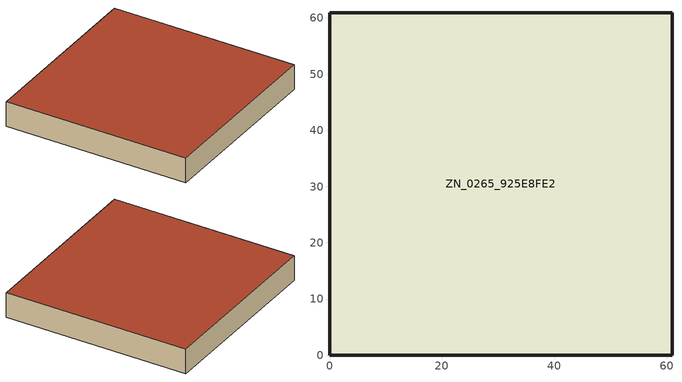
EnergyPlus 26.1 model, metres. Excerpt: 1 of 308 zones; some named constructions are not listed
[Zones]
ZN_0265_925E8FE2
 floor ground (Default_Floor_Construction): 0,60.93 60.93,60.93 60.93,0 0,0 z0
 wall outside (Default_Wall_Construction): 60.93,60.93 0,60.93 0,0 60.93,0 60.93,60.93 z0:8.29
 roof outside (Default_Roof_Construction): 0,0 60.93,0 60.93,60.93 0,60.93 z8.29
[ZoneHVAC:PackagedTerminalAirConditioner]
ZN_0236_5018E57E_PTAC: GreenFlow_HVAC_Availability_Schedule, ZN_0236_5018E57E_ExhaustNode, ZN_0236_5018E57E_InletNode, OutdoorAir:Mixer, ZN_0236_5018E57E_OA_MIXER, Autosize, Autosize, Autosize, No, 0, 0, 0, Fan:OnOff, ZN_0236_5018E57E_PTAC_FAN, Coil:Heating:Electric, ZN_0236_5018E57E_PTAC_ELEC_HEAT, Coil:Cooling:DX:SingleSpeed, ZN_0236_5018E57E_PTAC_DX_COOL, DrawThrough, GreenFlow_HVAC_Cycling_Fan_Schedule, , , None
ZN_0237_BB6659AA_PTAC: GreenFlow_HVAC_Availability_Schedule, ZN_0237_BB6659AA_ExhaustNode, ZN_0237_BB6659AA_InletNode, OutdoorAir:Mixer, ZN_0237_BB6659AA_OA_MIXER, Autosize, Autosize, Autosize, No, 0, 0, 0, Fan:OnOff, ZN_0237_BB6659AA_PTAC_FAN, Coil:Heating:Electric, ZN_0237_BB6659AA_PTAC_ELEC_HEAT, Coil:Cooling:DX:SingleSpeed, ZN_0237_BB6659AA_PTAC_DX_COOL, DrawThrough, GreenFlow_HVAC_Cycling_Fan_Schedule, , , None
ZN_0238_A439495B_PTAC: GreenFlow_HVAC_Availability_Schedule, ZN_0238_A439495B_ExhaustNode, ZN_0238_A439495B_InletNode, OutdoorAir:Mixer, ZN_0238_A439495B_OA_MIXER, Autosize, Autosize, Autosize, No, 0, 0, 0, Fan:OnOff, ZN_0238_A439495B_PTAC_FAN, Coil:Heating:Electric, ZN_0238_A439495B_PTAC_ELEC_HEAT, Coil:Cooling:DX:SingleSpeed, ZN_0238_A439495B_PTAC_DX_COOL, DrawThrough, GreenFlow_HVAC_Cycling_Fan_Schedule, , , None
ZN_0239_5247F99E_PTAC: GreenFlow_HVAC_Availability_Schedule, ZN_0239_5247F99E_ExhaustNode, ZN_0239_5247F99E_InletNode, OutdoorAir:Mixer, ZN_0239_5247F99E_OA_MIXER, Autosize, Autosize, Autosize, No, 0, 0, 0, Fan:OnOff, ZN_0239_5247F99E_PTAC_FAN, Coil:Heating:Electric, ZN_0239_5247F99E_PTAC_ELEC_HEAT, Coil:Cooling:DX:SingleSpeed, ZN_0239_5247F99E_PTAC_DX_COOL, DrawThrough, GreenFlow_HVAC_Cycling_Fan_Schedule, , , None
ZN_0240_1F18C60A_PTAC: GreenFlow_HVAC_Availability_Schedule, ZN_0240_1F18C60A_ExhaustNode, ZN_0240_1F18C60A_InletNode, OutdoorAir:Mixer, ZN_0240_1F18C60A_OA_MIXER, Autosize, Autosize, Autosize, No, 0, 0, 0, Fan:OnOff, ZN_0240_1F18C60A_PTAC_FAN, Coil:Heating:Electric, ZN_0240_1F18C60A_PTAC_ELEC_HEAT, Coil:Cooling:DX:SingleSpeed, ZN_0240_1F18C60A_PTAC_DX_COOL, DrawThrough, GreenFlow_HVAC_Cycling_Fan_Schedule, , , None
ZN_0241_30D90A96_PTAC: GreenFlow_HVAC_Availability_Schedule, ZN_0241_30D90A96_ExhaustNode, ZN_0241_30D90A96_InletNode, OutdoorAir:Mixer, ZN_0241_30D90A96_OA_MIXER, Autosize, Autosize, Autosize, No, 0, 0, 0, Fan:OnOff, ZN_0241_30D90A96_PTAC_FAN, Coil:Heating:Electric, ZN_0241_30D90A96_PTAC_ELEC_HEAT, Coil:Cooling:DX:SingleSpeed, ZN_0241_30D90A96_PTAC_DX_COOL, DrawThrough, GreenFlow_HVAC_Cycling_Fan_Schedule, , , None
ZN_0242_131CC093_PTAC: GreenFlow_HVAC_Availability_Schedule, ZN_0242_131CC093_ExhaustNode, ZN_0242_131CC093_InletNode, OutdoorAir:Mixer, ZN_0242_131CC093_OA_MIXER, Autosize, Autosize, Autosize, No, 0, 0, 0, Fan:OnOff, ZN_0242_131CC093_PTAC_FAN, Coil:Heating:Electric, ZN_0242_131CC093_PTAC_ELEC_HEAT, Coil:Cooling:DX:SingleSpeed, ZN_0242_131CC093_PTAC_DX_COOL, DrawThrough, GreenFlow_HVAC_Cycling_Fan_Schedule, , , None
ZN_0243_35B66173_PTAC: GreenFlow_HVAC_Availability_Schedule, ZN_0243_35B66173_ExhaustNode, ZN_0243_35B66173_InletNode, OutdoorAir:Mixer, ZN_0243_35B66173_OA_MIXER, Autosize, Autosize, Autosize, No, 0, 0, 0, Fan:OnOff, ZN_0243_35B66173_PTAC_FAN, Coil:Heating:Electric, ZN_0243_35B66173_PTAC_ELEC_HEAT, Coil:Cooling:DX:SingleSpeed, ZN_0243_35B66173_PTAC_DX_COOL, DrawThrough, GreenFlow_HVAC_Cycling_Fan_Schedule, , , None
ZN_0244_93D59450_PTAC: GreenFlow_HVAC_Availability_Schedule, ZN_0244_93D59450_ExhaustNode, ZN_0244_93D59450_InletNode, OutdoorAir:Mixer, ZN_0244_93D59450_OA_MIXER, Autosize, Autosize, Autosize, No, 0, 0, 0, Fan:OnOff, ZN_0244_93D59450_PTAC_FAN, Coil:Heating:Electric, ZN_0244_93D59450_PTAC_ELEC_HEAT, Coil:Cooling:DX:SingleSpeed, ZN_0244_93D59450_PTAC_DX_COOL, DrawThrough, GreenFlow_HVAC_Cycling_Fan_Schedule, , , None
ZN_0245_2ABD5889_PTAC: GreenFlow_HVAC_Availability_Schedule, ZN_0245_2ABD5889_ExhaustNode, ZN_0245_2ABD5889_InletNode, OutdoorAir:Mixer, ZN_0245_2ABD5889_OA_MIXER, Autosize, Autosize, Autosize, No, 0, 0, 0, Fan:OnOff, ZN_0245_2ABD5889_PTAC_FAN, Coil:Heating:Electric, ZN_0245_2ABD5889_PTAC_ELEC_HEAT, Coil:Cooling:DX:SingleSpeed, ZN_0245_2ABD5889_PTAC_DX_COOL, DrawThrough, GreenFlow_HVAC_Cycling_Fan_Schedule, , , None
ZN_0246_2E760192_PTAC: GreenFlow_HVAC_Availability_Schedule, ZN_0246_2E760192_ExhaustNode, ZN_0246_2E760192_InletNode, OutdoorAir:Mixer, ZN_0246_2E760192_OA_MIXER, Autosize, Autosize, Autosize, No, 0, 0, 0, Fan:OnOff, ZN_0246_2E760192_PTAC_FAN, Coil:Heating:Electric, ZN_0246_2E760192_PTAC_ELEC_HEAT, Coil:Cooling:DX:SingleSpeed, ZN_0246_2E760192_PTAC_DX_COOL, DrawThrough, GreenFlow_HVAC_Cycling_Fan_Schedule, , , None
ZN_0247_F1E62B86_PTAC: GreenFlow_HVAC_Availability_Schedule, ZN_0247_F1E62B86_ExhaustNode, ZN_0247_F1E62B86_InletNode, OutdoorAir:Mixer, ZN_0247_F1E62B86_OA_MIXER, Autosize, Autosize, Autosize, No, 0, 0, 0, Fan:OnOff, ZN_0247_F1E62B86_PTAC_FAN, Coil:Heating:Electric, ZN_0247_F1E62B86_PTAC_ELEC_HEAT, Coil:Cooling:DX:SingleSpeed, ZN_0247_F1E62B86_PTAC_DX_COOL, DrawThrough, GreenFlow_HVAC_Cycling_Fan_Schedule, , , None
ZN_0248_B5DAE375_PTAC: GreenFlow_HVAC_Availability_Schedule, ZN_0248_B5DAE375_ExhaustNode, ZN_0248_B5DAE375_InletNode, OutdoorAir:Mixer, ZN_0248_B5DAE375_OA_MIXER, Autosize, Autosize, Autosize, No, 0, 0, 0, Fan:OnOff, ZN_0248_B5DAE375_PTAC_FAN, Coil:Heating:Electric, ZN_0248_B5DAE375_PTAC_ELEC_HEAT, Coil:Cooling:DX:SingleSpeed, ZN_0248_B5DAE375_PTAC_DX_COOL, DrawThrough, GreenFlow_HVAC_Cycling_Fan_Schedule, , , None
ZN_0249_66A29656_PTAC: GreenFlow_HVAC_Availability_Schedule, ZN_0249_66A29656_ExhaustNode, ZN_0249_66A29656_InletNode, OutdoorAir:Mixer, ZN_0249_66A29656_OA_MIXER, Autosize, Autosize, Autosize, No, 0, 0, 0, Fan:OnOff, ZN_0249_66A29656_PTAC_FAN, Coil:Heating:Electric, ZN_0249_66A29656_PTAC_ELEC_HEAT, Coil:Cooling:DX:SingleSpeed, ZN_0249_66A29656_PTAC_DX_COOL, DrawThrough, GreenFlow_HVAC_Cycling_Fan_Schedule, , , None
ZN_0250_68A4A910_PTAC: GreenFlow_HVAC_Availability_Schedule, ZN_0250_68A4A910_ExhaustNode, ZN_0250_68A4A910_InletNode, OutdoorAir:Mixer, ZN_0250_68A4A910_OA_MIXER, Autosize, Autosize, Autosize, No, 0, 0, 0, Fan:OnOff, ZN_0250_68A4A910_PTAC_FAN, Coil:Heating:Electric, ZN_0250_68A4A910_PTAC_ELEC_HEAT, Coil:Cooling:DX:SingleSpeed, ZN_0250_68A4A910_PTAC_DX_COOL, DrawThrough, GreenFlow_HVAC_Cycling_Fan_Schedule, , , None
ZN_0251_D0166AAF_PTAC: GreenFlow_HVAC_Availability_Schedule, ZN_0251_D0166AAF_ExhaustNode, ZN_0251_D0166AAF_InletNode, OutdoorAir:Mixer, ZN_0251_D0166AAF_OA_MIXER, Autosize, Autosize, Autosize, No, 0, 0, 0, Fan:OnOff, ZN_0251_D0166AAF_PTAC_FAN, Coil:Heating:Electric, ZN_0251_D0166AAF_PTAC_ELEC_HEAT, Coil:Cooling:DX:SingleSpeed, ZN_0251_D0166AAF_PTAC_DX_COOL, DrawThrough, GreenFlow_HVAC_Cycling_Fan_Schedule, , , None
ZN_0252_046FBA35_PTAC: GreenFlow_HVAC_Availability_Schedule, ZN_0252_046FBA35_ExhaustNode, ZN_0252_046FBA35_InletNode, OutdoorAir:Mixer, ZN_0252_046FBA35_OA_MIXER, Autosize, Autosize, Autosize, No, 0, 0, 0, Fan:OnOff, ZN_0252_046FBA35_PTAC_FAN, Coil:Heating:Electric, ZN_0252_046FBA35_PTAC_ELEC_HEAT, Coil:Cooling:DX:SingleSpeed, ZN_0252_046FBA35_PTAC_DX_COOL, DrawThrough, GreenFlow_HVAC_Cycling_Fan_Schedule, , , None
ZN_0253_99BEC91D_PTAC: GreenFlow_HVAC_Availability_Schedule, ZN_0253_99BEC91D_ExhaustNode, ZN_0253_99BEC91D_InletNode, OutdoorAir:Mixer, ZN_0253_99BEC91D_OA_MIXER, Autosize, Autosize, Autosize, No, 0, 0, 0, Fan:OnOff, ZN_0253_99BEC91D_PTAC_FAN, Coil:Heating:Electric, ZN_0253_99BEC91D_PTAC_ELEC_HEAT, Coil:Cooling:DX:SingleSpeed, ZN_0253_99BEC91D_PTAC_DX_COOL, DrawThrough, GreenFlow_HVAC_Cycling_Fan_Schedule, , , None
ZN_0254_CE9D4782_PTAC: GreenFlow_HVAC_Availability_Schedule, ZN_0254_CE9D4782_ExhaustNode, ZN_0254_CE9D4782_InletNode, OutdoorAir:Mixer, ZN_0254_CE9D4782_OA_MIXER, Autosize, Autosize, Autosize, No, 0, 0, 0, Fan:OnOff, ZN_0254_CE9D4782_PTAC_FAN, Coil:Heating:Electric, ZN_0254_CE9D4782_PTAC_ELEC_HEAT, Coil:Cooling:DX:SingleSpeed, ZN_0254_CE9D4782_PTAC_DX_COOL, DrawThrough, GreenFlow_HVAC_Cycling_Fan_Schedule, , , None
ZN_0255_0788E1C8_PTAC: GreenFlow_HVAC_Availability_Schedule, ZN_0255_0788E1C8_ExhaustNode, ZN_0255_0788E1C8_InletNode, OutdoorAir:Mixer, ZN_0255_0788E1C8_OA_MIXER, Autosize, Autosize, Autosize, No, 0, 0, 0, Fan:OnOff, ZN_0255_0788E1C8_PTAC_FAN, Coil:Heating:Electric, ZN_0255_0788E1C8_PTAC_ELEC_HEAT, Coil:Cooling:DX:SingleSpeed, ZN_0255_0788E1C8_PTAC_DX_COOL, DrawThrough, GreenFlow_HVAC_Cycling_Fan_Schedule, , , None
ZN_0256_61C1CDEF_PTAC: GreenFlow_HVAC_Availability_Schedule, ZN_0256_61C1CDEF_ExhaustNode, ZN_0256_61C1CDEF_InletNode, OutdoorAir:Mixer, ZN_0256_61C1CDEF_OA_MIXER, Autosize, Autosize, Autosize, No, 0, 0, 0, Fan:OnOff, ZN_0256_61C1CDEF_PTAC_FAN, Coil:Heating:Electric, ZN_0256_61C1CDEF_PTAC_ELEC_HEAT, Coil:Cooling:DX:SingleSpeed, ZN_0256_61C1CDEF_PTAC_DX_COOL, DrawThrough, GreenFlow_HVAC_Cycling_Fan_Schedule, , , None
ZN_0257_4AF0C1CC_PTAC: GreenFlow_HVAC_Availability_Schedule, ZN_0257_4AF0C1CC_ExhaustNode, ZN_0257_4AF0C1CC_InletNode, OutdoorAir:Mixer, ZN_0257_4AF0C1CC_OA_MIXER, Autosize, Autosize, Autosize, No, 0, 0, 0, Fan:OnOff, ZN_0257_4AF0C1CC_PTAC_FAN, Coil:Heating:Electric, ZN_0257_4AF0C1CC_PTAC_ELEC_HEAT, Coil:Cooling:DX:SingleSpeed, ZN_0257_4AF0C1CC_PTAC_DX_COOL, DrawThrough, GreenFlow_HVAC_Cycling_Fan_Schedule, , , None
ZN_0258_D261444B_PTAC: GreenFlow_HVAC_Availability_Schedule, ZN_0258_D261444B_ExhaustNode, ZN_0258_D261444B_InletNode, OutdoorAir:Mixer, ZN_0258_D261444B_OA_MIXER, Autosize, Autosize, Autosize, No, 0, 0, 0, Fan:OnOff, ZN_0258_D261444B_PTAC_FAN, Coil:Heating:Electric, ZN_0258_D261444B_PTAC_ELEC_HEAT, Coil:Cooling:DX:SingleSpeed, ZN_0258_D261444B_PTAC_DX_COOL, DrawThrough, GreenFlow_HVAC_Cycling_Fan_Schedule, , , None
ZN_0259_6F72C06C_PTAC: GreenFlow_HVAC_Availability_Schedule, ZN_0259_6F72C06C_ExhaustNode, ZN_0259_6F72C06C_InletNode, OutdoorAir:Mixer, ZN_0259_6F72C06C_OA_MIXER, Autosize, Autosize, Autosize, No, 0, 0, 0, Fan:OnOff, ZN_0259_6F72C06C_PTAC_FAN, Coil:Heating:Electric, ZN_0259_6F72C06C_PTAC_ELEC_HEAT, Coil:Cooling:DX:SingleSpeed, ZN_0259_6F72C06C_PTAC_DX_COOL, DrawThrough, GreenFlow_HVAC_Cycling_Fan_Schedule, , , None
ZN_0260_14562137_PTAC: GreenFlow_HVAC_Availability_Schedule, ZN_0260_14562137_ExhaustNode, ZN_0260_14562137_InletNode, OutdoorAir:Mixer, ZN_0260_14562137_OA_MIXER, Autosize, Autosize, Autosize, No, 0, 0, 0, Fan:OnOff, ZN_0260_14562137_PTAC_FAN, Coil:Heating:Electric, ZN_0260_14562137_PTAC_ELEC_HEAT, Coil:Cooling:DX:SingleSpeed, ZN_0260_14562137_PTAC_DX_COOL, DrawThrough, GreenFlow_HVAC_Cycling_Fan_Schedule, , , None
ZN_0261_1BCBFE75_PTAC: GreenFlow_HVAC_Availability_Schedule, ZN_0261_1BCBFE75_ExhaustNode, ZN_0261_1BCBFE75_InletNode, OutdoorAir:Mixer, ZN_0261_1BCBFE75_OA_MIXER, Autosize, Autosize, Autosize, No, 0, 0, 0, Fan:OnOff, ZN_0261_1BCBFE75_PTAC_FAN, Coil:Heating:Electric, ZN_0261_1BCBFE75_PTAC_ELEC_HEAT, Coil:Cooling:DX:SingleSpeed, ZN_0261_1BCBFE75_PTAC_DX_COOL, DrawThrough, GreenFlow_HVAC_Cycling_Fan_Schedule, , , None
ZN_0262_9F618C37_PTAC: GreenFlow_HVAC_Availability_Schedule, ZN_0262_9F618C37_ExhaustNode, ZN_0262_9F618C37_InletNode, OutdoorAir:Mixer, ZN_0262_9F618C37_OA_MIXER, Autosize, Autosize, Autosize, No, 0, 0, 0, Fan:OnOff, ZN_0262_9F618C37_PTAC_FAN, Coil:Heating:Electric, ZN_0262_9F618C37_PTAC_ELEC_HEAT, Coil:Cooling:DX:SingleSpeed, ZN_0262_9F618C37_PTAC_DX_COOL, DrawThrough, GreenFlow_HVAC_Cycling_Fan_Schedule, , , None
ZN_0263_2CB3BA79_PTAC: GreenFlow_HVAC_Availability_Schedule, ZN_0263_2CB3BA79_ExhaustNode, ZN_0263_2CB3BA79_InletNode, OutdoorAir:Mixer, ZN_0263_2CB3BA79_OA_MIXER, Autosize, Autosize, Autosize, No, 0, 0, 0, Fan:OnOff, ZN_0263_2CB3BA79_PTAC_FAN, Coil:Heating:Electric, ZN_0263_2CB3BA79_PTAC_ELEC_HEAT, Coil:Cooling:DX:SingleSpeed, ZN_0263_2CB3BA79_PTAC_DX_COOL, DrawThrough, GreenFlow_HVAC_Cycling_Fan_Schedule, , , None
ZN_0264_B06BFED4_PTAC: GreenFlow_HVAC_Availability_Schedule, ZN_0264_B06BFED4_ExhaustNode, ZN_0264_B06BFED4_InletNode, OutdoorAir:Mixer, ZN_0264_B06BFED4_OA_MIXER, Autosize, Autosize, Autosize, No, 0, 0, 0, Fan:OnOff, ZN_0264_B06BFED4_PTAC_FAN, Coil:Heating:Electric, ZN_0264_B06BFED4_PTAC_ELEC_HEAT, Coil:Cooling:DX:SingleSpeed, ZN_0264_B06BFED4_PTAC_DX_COOL, DrawThrough, GreenFlow_HVAC_Cycling_Fan_Schedule, , , None
ZN_0265_925E8FE2_PTAC: GreenFlow_HVAC_Availability_Schedule, ZN_0265_925E8FE2_ExhaustNode, ZN_0265_925E8FE2_InletNode, OutdoorAir:Mixer, ZN_0265_925E8FE2_OA_MIXER, Autosize, Autosize, Autosize, No, 0, 0, 0, Fan:OnOff, ZN_0265_925E8FE2_PTAC_FAN, Coil:Heating:Electric, ZN_0265_925E8FE2_PTAC_ELEC_HEAT, Coil:Cooling:DX:SingleSpeed, ZN_0265_925E8FE2_PTAC_DX_COOL, DrawThrough, GreenFlow_HVAC_Cycling_Fan_Schedule, , , None
ZN_0267_497EA3B3_PTAC: GreenFlow_HVAC_Availability_Schedule, ZN_0267_497EA3B3_ExhaustNode, ZN_0267_497EA3B3_InletNode, OutdoorAir:Mixer, ZN_0267_497EA3B3_OA_MIXER, Autosize, Autosize, Autosize, No, 0, 0, 0, Fan:OnOff, ZN_0267_497EA3B3_PTAC_FAN, Coil:Heating:Electric, ZN_0267_497EA3B3_PTAC_ELEC_HEAT, Coil:Cooling:DX:SingleSpeed, ZN_0267_497EA3B3_PTAC_DX_COOL, DrawThrough, GreenFlow_HVAC_Cycling_Fan_Schedule, , , None
ZN_0268_96945421_PTAC: GreenFlow_HVAC_Availability_Schedule, ZN_0268_96945421_ExhaustNode, ZN_0268_96945421_InletNode, OutdoorAir:Mixer, ZN_0268_96945421_OA_MIXER, Autosize, Autosize, Autosize, No, 0, 0, 0, Fan:OnOff, ZN_0268_96945421_PTAC_FAN, Coil:Heating:Electric, ZN_0268_96945421_PTAC_ELEC_HEAT, Coil:Cooling:DX:SingleSpeed, ZN_0268_96945421_PTAC_DX_COOL, DrawThrough, GreenFlow_HVAC_Cycling_Fan_Schedule, , , None
ZN_0269_568115C0_PTAC: GreenFlow_HVAC_Availability_Schedule, ZN_0269_568115C0_ExhaustNode, ZN_0269_568115C0_InletNode, OutdoorAir:Mixer, ZN_0269_568115C0_OA_MIXER, Autosize, Autosize, Autosize, No, 0, 0, 0, Fan:OnOff, ZN_0269_568115C0_PTAC_FAN, Coil:Heating:Electric, ZN_0269_568115C0_PTAC_ELEC_HEAT, Coil:Cooling:DX:SingleSpeed, ZN_0269_568115C0_PTAC_DX_COOL, DrawThrough, GreenFlow_HVAC_Cycling_Fan_Schedule, , , None
ZN_0270_57BF41B5_PTAC: GreenFlow_HVAC_Availability_Schedule, ZN_0270_57BF41B5_ExhaustNode, ZN_0270_57BF41B5_InletNode, OutdoorAir:Mixer, ZN_0270_57BF41B5_OA_MIXER, Autosize, Autosize, Autosize, No, 0, 0, 0, Fan:OnOff, ZN_0270_57BF41B5_PTAC_FAN, Coil:Heating:Electric, ZN_0270_57BF41B5_PTAC_ELEC_HEAT, Coil:Cooling:DX:SingleSpeed, ZN_0270_57BF41B5_PTAC_DX_COOL, DrawThrough, GreenFlow_HVAC_Cycling_Fan_Schedule, , , None
ZN_0271_5AC21D28_PTAC: GreenFlow_HVAC_Availability_Schedule, ZN_0271_5AC21D28_ExhaustNode, ZN_0271_5AC21D28_InletNode, OutdoorAir:Mixer, ZN_0271_5AC21D28_OA_MIXER, Autosize, Autosize, Autosize, No, 0, 0, 0, Fan:OnOff, ZN_0271_5AC21D28_PTAC_FAN, Coil:Heating:Electric, ZN_0271_5AC21D28_PTAC_ELEC_HEAT, Coil:Cooling:DX:SingleSpeed, ZN_0271_5AC21D28_PTAC_DX_COOL, DrawThrough, GreenFlow_HVAC_Cycling_Fan_Schedule, , , None
ZN_0272_B6A74653_PTAC: GreenFlow_HVAC_Availability_Schedule, ZN_0272_B6A74653_ExhaustNode, ZN_0272_B6A74653_InletNode, OutdoorAir:Mixer, ZN_0272_B6A74653_OA_MIXER, Autosize, Autosize, Autosize, No, 0, 0, 0, Fan:OnOff, ZN_0272_B6A74653_PTAC_FAN, Coil:Heating:Electric, ZN_0272_B6A74653_PTAC_ELEC_HEAT, Coil:Cooling:DX:SingleSpeed, ZN_0272_B6A74653_PTAC_DX_COOL, DrawThrough, GreenFlow_HVAC_Cycling_Fan_Schedule, , , None
ZN_0273_2EEE0E20_PTAC: GreenFlow_HVAC_Availability_Schedule, ZN_0273_2EEE0E20_ExhaustNode, ZN_0273_2EEE0E20_InletNode, OutdoorAir:Mixer, ZN_0273_2EEE0E20_OA_MIXER, Autosize, Autosize, Autosize, No, 0, 0, 0, Fan:OnOff, ZN_0273_2EEE0E20_PTAC_FAN, Coil:Heating:Electric, ZN_0273_2EEE0E20_PTAC_ELEC_HEAT, Coil:Cooling:DX:SingleSpeed, ZN_0273_2EEE0E20_PTAC_DX_COOL, DrawThrough, GreenFlow_HVAC_Cycling_Fan_Schedule, , , None
ZN_0274_1ED6441B_PTAC: GreenFlow_HVAC_Availability_Schedule, ZN_0274_1ED6441B_ExhaustNode, ZN_0274_1ED6441B_InletNode, OutdoorAir:Mixer, ZN_0274_1ED6441B_OA_MIXER, Autosize, Autosize, Autosize, No, 0, 0, 0, Fan:OnOff, ZN_0274_1ED6441B_PTAC_FAN, Coil:Heating:Electric, ZN_0274_1ED6441B_PTAC_ELEC_HEAT, Coil:Cooling:DX:SingleSpeed, ZN_0274_1ED6441B_PTAC_DX_COOL, DrawThrough, GreenFlow_HVAC_Cycling_Fan_Schedule, , , None
ZN_0275_2B29D3B8_PTAC: GreenFlow_HVAC_Availability_Schedule, ZN_0275_2B29D3B8_ExhaustNode, ZN_0275_2B29D3B8_InletNode, OutdoorAir:Mixer, ZN_0275_2B29D3B8_OA_MIXER, Autosize, Autosize, Autosize, No, 0, 0, 0, Fan:OnOff, ZN_0275_2B29D3B8_PTAC_FAN, Coil:Heating:Electric, ZN_0275_2B29D3B8_PTAC_ELEC_HEAT, Coil:Cooling:DX:SingleSpeed, ZN_0275_2B29D3B8_PTAC_DX_COOL, DrawThrough, GreenFlow_HVAC_Cycling_Fan_Schedule, , , None
ZN_0276_A71955C6_PTAC: GreenFlow_HVAC_Availability_Schedule, ZN_0276_A71955C6_ExhaustNode, ZN_0276_A71955C6_InletNode, OutdoorAir:Mixer, ZN_0276_A71955C6_OA_MIXER, Autosize, Autosize, Autosize, No, 0, 0, 0, Fan:OnOff, ZN_0276_A71955C6_PTAC_FAN, Coil:Heating:Electric, ZN_0276_A71955C6_PTAC_ELEC_HEAT, Coil:Cooling:DX:SingleSpeed, ZN_0276_A71955C6_PTAC_DX_COOL, DrawThrough, GreenFlow_HVAC_Cycling_Fan_Schedule, , , None
ZN_0277_73DCF447_PTAC: GreenFlow_HVAC_Availability_Schedule, ZN_0277_73DCF447_ExhaustNode, ZN_0277_73DCF447_InletNode, OutdoorAir:Mixer, ZN_0277_73DCF447_OA_MIXER, Autosize, Autosize, Autosize, No, 0, 0, 0, Fan:OnOff, ZN_0277_73DCF447_PTAC_FAN, Coil:Heating:Electric, ZN_0277_73DCF447_PTAC_ELEC_HEAT, Coil:Cooling:DX:SingleSpeed, ZN_0277_73DCF447_PTAC_DX_COOL, DrawThrough, GreenFlow_HVAC_Cycling_Fan_Schedule, , , None
ZN_0278_AD3DC999_PTAC: GreenFlow_HVAC_Availability_Schedule, ZN_0278_AD3DC999_ExhaustNode, ZN_0278_AD3DC999_InletNode, OutdoorAir:Mixer, ZN_0278_AD3DC999_OA_MIXER, Autosize, Autosize, Autosize, No, 0, 0, 0, Fan:OnOff, ZN_0278_AD3DC999_PTAC_FAN, Coil:Heating:Electric, ZN_0278_AD3DC999_PTAC_ELEC_HEAT, Coil:Cooling:DX:SingleSpeed, ZN_0278_AD3DC999_PTAC_DX_COOL, DrawThrough, GreenFlow_HVAC_Cycling_Fan_Schedule, , , None
ZN_0279_43103D68_PTAC: GreenFlow_HVAC_Availability_Schedule, ZN_0279_43103D68_ExhaustNode, ZN_0279_43103D68_InletNode, OutdoorAir:Mixer, ZN_0279_43103D68_OA_MIXER, Autosize, Autosize, Autosize, No, 0, 0, 0, Fan:OnOff, ZN_0279_43103D68_PTAC_FAN, Coil:Heating:Electric, ZN_0279_43103D68_PTAC_ELEC_HEAT, Coil:Cooling:DX:SingleSpeed, ZN_0279_43103D68_PTAC_DX_COOL, DrawThrough, GreenFlow_HVAC_Cycling_Fan_Schedule, , , None
ZN_0280_8D1EF124_PTAC: GreenFlow_HVAC_Availability_Schedule, ZN_0280_8D1EF124_ExhaustNode, ZN_0280_8D1EF124_InletNode, OutdoorAir:Mixer, ZN_0280_8D1EF124_OA_MIXER, Autosize, Autosize, Autosize, No, 0, 0, 0, Fan:OnOff, ZN_0280_8D1EF124_PTAC_FAN, Coil:Heating:Electric, ZN_0280_8D1EF124_PTAC_ELEC_HEAT, Coil:Cooling:DX:SingleSpeed, ZN_0280_8D1EF124_PTAC_DX_COOL, DrawThrough, GreenFlow_HVAC_Cycling_Fan_Schedule, , , None
ZN_0281_C127CE46_PTAC: GreenFlow_HVAC_Availability_Schedule, ZN_0281_C127CE46_ExhaustNode, ZN_0281_C127CE46_InletNode, OutdoorAir:Mixer, ZN_0281_C127CE46_OA_MIXER, Autosize, Autosize, Autosize, No, 0, 0, 0, Fan:OnOff, ZN_0281_C127CE46_PTAC_FAN, Coil:Heating:Electric, ZN_0281_C127CE46_PTAC_ELEC_HEAT, Coil:Cooling:DX:SingleSpeed, ZN_0281_C127CE46_PTAC_DX_COOL, DrawThrough, GreenFlow_HVAC_Cycling_Fan_Schedule, , , None
ZN_0282_C96AADF7_PTAC: GreenFlow_HVAC_Availability_Schedule, ZN_0282_C96AADF7_ExhaustNode, ZN_0282_C96AADF7_InletNode, OutdoorAir:Mixer, ZN_0282_C96AADF7_OA_MIXER, Autosize, Autosize, Autosize, No, 0, 0, 0, Fan:OnOff, ZN_0282_C96AADF7_PTAC_FAN, Coil:Heating:Electric, ZN_0282_C96AADF7_PTAC_ELEC_HEAT, Coil:Cooling:DX:SingleSpeed, ZN_0282_C96AADF7_PTAC_DX_COOL, DrawThrough, GreenFlow_HVAC_Cycling_Fan_Schedule, , , None
ZN_0283_D56E37FB_PTAC: GreenFlow_HVAC_Availability_Schedule, ZN_0283_D56E37FB_ExhaustNode, ZN_0283_D56E37FB_InletNode, OutdoorAir:Mixer, ZN_0283_D56E37FB_OA_MIXER, Autosize, Autosize, Autosize, No, 0, 0, 0, Fan:OnOff, ZN_0283_D56E37FB_PTAC_FAN, Coil:Heating:Electric, ZN_0283_D56E37FB_PTAC_ELEC_HEAT, Coil:Cooling:DX:SingleSpeed, ZN_0283_D56E37FB_PTAC_DX_COOL, DrawThrough, GreenFlow_HVAC_Cycling_Fan_Schedule, , , None
ZN_0284_2EA9F373_PTAC: GreenFlow_HVAC_Availability_Schedule, ZN_0284_2EA9F373_ExhaustNode, ZN_0284_2EA9F373_InletNode, OutdoorAir:Mixer, ZN_0284_2EA9F373_OA_MIXER, Autosize, Autosize, Autosize, No, 0, 0, 0, Fan:OnOff, ZN_0284_2EA9F373_PTAC_FAN, Coil:Heating:Electric, ZN_0284_2EA9F373_PTAC_ELEC_HEAT, Coil:Cooling:DX:SingleSpeed, ZN_0284_2EA9F373_PTAC_DX_COOL, DrawThrough, GreenFlow_HVAC_Cycling_Fan_Schedule, , , None
ZN_0285_54473F78_PTAC: GreenFlow_HVAC_Availability_Schedule, ZN_0285_54473F78_ExhaustNode, ZN_0285_54473F78_InletNode, OutdoorAir:Mixer, ZN_0285_54473F78_OA_MIXER, Autosize, Autosize, Autosize, No, 0, 0, 0, Fan:OnOff, ZN_0285_54473F78_PTAC_FAN, Coil:Heating:Electric, ZN_0285_54473F78_PTAC_ELEC_HEAT, Coil:Cooling:DX:SingleSpeed, ZN_0285_54473F78_PTAC_DX_COOL, DrawThrough, GreenFlow_HVAC_Cycling_Fan_Schedule, , , None
ZN_0286_5EF5517F_PTAC: GreenFlow_HVAC_Availability_Schedule, ZN_0286_5EF5517F_ExhaustNode, ZN_0286_5EF5517F_InletNode, OutdoorAir:Mixer, ZN_0286_5EF5517F_OA_MIXER, Autosize, Autosize, Autosize, No, 0, 0, 0, Fan:OnOff, ZN_0286_5EF5517F_PTAC_FAN, Coil:Heating:Electric, ZN_0286_5EF5517F_PTAC_ELEC_HEAT, Coil:Cooling:DX:SingleSpeed, ZN_0286_5EF5517F_PTAC_DX_COOL, DrawThrough, GreenFlow_HVAC_Cycling_Fan_Schedule, , , None
ZN_0287_C19940B7_PTAC: GreenFlow_HVAC_Availability_Schedule, ZN_0287_C19940B7_ExhaustNode, ZN_0287_C19940B7_InletNode, OutdoorAir:Mixer, ZN_0287_C19940B7_OA_MIXER, Autosize, Autosize, Autosize, No, 0, 0, 0, Fan:OnOff, ZN_0287_C19940B7_PTAC_FAN, Coil:Heating:Electric, ZN_0287_C19940B7_PTAC_ELEC_HEAT, Coil:Cooling:DX:SingleSpeed, ZN_0287_C19940B7_PTAC_DX_COOL, DrawThrough, GreenFlow_HVAC_Cycling_Fan_Schedule, , , None
ZN_0288_789A2830_PTAC: GreenFlow_HVAC_Availability_Schedule, ZN_0288_789A2830_ExhaustNode, ZN_0288_789A2830_InletNode, OutdoorAir:Mixer, ZN_0288_789A2830_OA_MIXER, Autosize, Autosize, Autosize, No, 0, 0, 0, Fan:OnOff, ZN_0288_789A2830_PTAC_FAN, Coil:Heating:Electric, ZN_0288_789A2830_PTAC_ELEC_HEAT, Coil:Cooling:DX:SingleSpeed, ZN_0288_789A2830_PTAC_DX_COOL, DrawThrough, GreenFlow_HVAC_Cycling_Fan_Schedule, , , None
ZN_0289_FF7977CA_PTAC: GreenFlow_HVAC_Availability_Schedule, ZN_0289_FF7977CA_ExhaustNode, ZN_0289_FF7977CA_InletNode, OutdoorAir:Mixer, ZN_0289_FF7977CA_OA_MIXER, Autosize, Autosize, Autosize, No, 0, 0, 0, Fan:OnOff, ZN_0289_FF7977CA_PTAC_FAN, Coil:Heating:Electric, ZN_0289_FF7977CA_PTAC_ELEC_HEAT, Coil:Cooling:DX:SingleSpeed, ZN_0289_FF7977CA_PTAC_DX_COOL, DrawThrough, GreenFlow_HVAC_Cycling_Fan_Schedule, , , None
ZN_0290_5F7CD2A7_PTAC: GreenFlow_HVAC_Availability_Schedule, ZN_0290_5F7CD2A7_ExhaustNode, ZN_0290_5F7CD2A7_InletNode, OutdoorAir:Mixer, ZN_0290_5F7CD2A7_OA_MIXER, Autosize, Autosize, Autosize, No, 0, 0, 0, Fan:OnOff, ZN_0290_5F7CD2A7_PTAC_FAN, Coil:Heating:Electric, ZN_0290_5F7CD2A7_PTAC_ELEC_HEAT, Coil:Cooling:DX:SingleSpeed, ZN_0290_5F7CD2A7_PTAC_DX_COOL, DrawThrough, GreenFlow_HVAC_Cycling_Fan_Schedule, , , None
ZN_0291_1B97CAAF_PTAC: GreenFlow_HVAC_Availability_Schedule, ZN_0291_1B97CAAF_ExhaustNode, ZN_0291_1B97CAAF_InletNode, OutdoorAir:Mixer, ZN_0291_1B97CAAF_OA_MIXER, Autosize, Autosize, Autosize, No, 0, 0, 0, Fan:OnOff, ZN_0291_1B97CAAF_PTAC_FAN, Coil:Heating:Electric, ZN_0291_1B97CAAF_PTAC_ELEC_HEAT, Coil:Cooling:DX:SingleSpeed, ZN_0291_1B97CAAF_PTAC_DX_COOL, DrawThrough, GreenFlow_HVAC_Cycling_Fan_Schedule, , , None
ZN_0292_DCDDE856_PTAC: GreenFlow_HVAC_Availability_Schedule, ZN_0292_DCDDE856_ExhaustNode, ZN_0292_DCDDE856_InletNode, OutdoorAir:Mixer, ZN_0292_DCDDE856_OA_MIXER, Autosize, Autosize, Autosize, No, 0, 0, 0, Fan:OnOff, ZN_0292_DCDDE856_PTAC_FAN, Coil:Heating:Electric, ZN_0292_DCDDE856_PTAC_ELEC_HEAT, Coil:Cooling:DX:SingleSpeed, ZN_0292_DCDDE856_PTAC_DX_COOL, DrawThrough, GreenFlow_HVAC_Cycling_Fan_Schedule, , , None
ZN_0293_6FAE91E5_PTAC: GreenFlow_HVAC_Availability_Schedule, ZN_0293_6FAE91E5_ExhaustNode, ZN_0293_6FAE91E5_InletNode, OutdoorAir:Mixer, ZN_0293_6FAE91E5_OA_MIXER, Autosize, Autosize, Autosize, No, 0, 0, 0, Fan:OnOff, ZN_0293_6FAE91E5_PTAC_FAN, Coil:Heating:Electric, ZN_0293_6FAE91E5_PTAC_ELEC_HEAT, Coil:Cooling:DX:SingleSpeed, ZN_0293_6FAE91E5_PTAC_DX_COOL, DrawThrough, GreenFlow_HVAC_Cycling_Fan_Schedule, , , None
ZN_0294_088EBCD4_PTAC: GreenFlow_HVAC_Availability_Schedule, ZN_0294_088EBCD4_ExhaustNode, ZN_0294_088EBCD4_InletNode, OutdoorAir:Mixer, ZN_0294_088EBCD4_OA_MIXER, Autosize, Autosize, Autosize, No, 0, 0, 0, Fan:OnOff, ZN_0294_088EBCD4_PTAC_FAN, Coil:Heating:Electric, ZN_0294_088EBCD4_PTAC_ELEC_HEAT, Coil:Cooling:DX:SingleSpeed, ZN_0294_088EBCD4_PTAC_DX_COOL, DrawThrough, GreenFlow_HVAC_Cycling_Fan_Schedule, , , None
ZN_0295_4A4D56B9_PTAC: GreenFlow_HVAC_Availability_Schedule, ZN_0295_4A4D56B9_ExhaustNode, ZN_0295_4A4D56B9_InletNode, OutdoorAir:Mixer, ZN_0295_4A4D56B9_OA_MIXER, Autosize, Autosize, Autosize, No, 0, 0, 0, Fan:OnOff, ZN_0295_4A4D56B9_PTAC_FAN, Coil:Heating:Electric, ZN_0295_4A4D56B9_PTAC_ELEC_HEAT, Coil:Cooling:DX:SingleSpeed, ZN_0295_4A4D56B9_PTAC_DX_COOL, DrawThrough, GreenFlow_HVAC_Cycling_Fan_Schedule, , , None
ZN_0296_4A7BE659_PTAC: GreenFlow_HVAC_Availability_Schedule, ZN_0296_4A7BE659_ExhaustNode, ZN_0296_4A7BE659_InletNode, OutdoorAir:Mixer, ZN_0296_4A7BE659_OA_MIXER, Autosize, Autosize, Autosize, No, 0, 0, 0, Fan:OnOff, ZN_0296_4A7BE659_PTAC_FAN, Coil:Heating:Electric, ZN_0296_4A7BE659_PTAC_ELEC_HEAT, Coil:Cooling:DX:SingleSpeed, ZN_0296_4A7BE659_PTAC_DX_COOL, DrawThrough, GreenFlow_HVAC_Cycling_Fan_Schedule, , , None
ZN_0297_D9E6F5EB_PTAC: GreenFlow_HVAC_Availability_Schedule, ZN_0297_D9E6F5EB_ExhaustNode, ZN_0297_D9E6F5EB_InletNode, OutdoorAir:Mixer, ZN_0297_D9E6F5EB_OA_MIXER, Autosize, Autosize, Autosize, No, 0, 0, 0, Fan:OnOff, ZN_0297_D9E6F5EB_PTAC_FAN, Coil:Heating:Electric, ZN_0297_D9E6F5EB_PTAC_ELEC_HEAT, Coil:Cooling:DX:SingleSpeed, ZN_0297_D9E6F5EB_PTAC_DX_COOL, DrawThrough, GreenFlow_HVAC_Cycling_Fan_Schedule, , , None
ZN_0298_ACFB5BB6_PTAC: GreenFlow_HVAC_Availability_Schedule, ZN_0298_ACFB5BB6_ExhaustNode, ZN_0298_ACFB5BB6_InletNode, OutdoorAir:Mixer, ZN_0298_ACFB5BB6_OA_MIXER, Autosize, Autosize, Autosize, No, 0, 0, 0, Fan:OnOff, ZN_0298_ACFB5BB6_PTAC_FAN, Coil:Heating:Electric, ZN_0298_ACFB5BB6_PTAC_ELEC_HEAT, Coil:Cooling:DX:SingleSpeed, ZN_0298_ACFB5BB6_PTAC_DX_COOL, DrawThrough, GreenFlow_HVAC_Cycling_Fan_Schedule, , , None
ZN_0299_4A29A494_PTAC: GreenFlow_HVAC_Availability_Schedule, ZN_0299_4A29A494_ExhaustNode, ZN_0299_4A29A494_InletNode, OutdoorAir:Mixer, ZN_0299_4A29A494_OA_MIXER, Autosize, Autosize, Autosize, No, 0, 0, 0, Fan:OnOff, ZN_0299_4A29A494_PTAC_FAN, Coil:Heating:Electric, ZN_0299_4A29A494_PTAC_ELEC_HEAT, Coil:Cooling:DX:SingleSpeed, ZN_0299_4A29A494_PTAC_DX_COOL, DrawThrough, GreenFlow_HVAC_Cycling_Fan_Schedule, , , None
ZN_0300_57F5CE82_PTAC: GreenFlow_HVAC_Availability_Schedule, ZN_0300_57F5CE82_ExhaustNode, ZN_0300_57F5CE82_InletNode, OutdoorAir:Mixer, ZN_0300_57F5CE82_OA_MIXER, Autosize, Autosize, Autosize, No, 0, 0, 0, Fan:OnOff, ZN_0300_57F5CE82_PTAC_FAN, Coil:Heating:Electric, ZN_0300_57F5CE82_PTAC_ELEC_HEAT, Coil:Cooling:DX:SingleSpeed, ZN_0300_57F5CE82_PTAC_DX_COOL, DrawThrough, GreenFlow_HVAC_Cycling_Fan_Schedule, , , None
ZN_0301_A2B0C854_PTAC: GreenFlow_HVAC_Availability_Schedule, ZN_0301_A2B0C854_ExhaustNode, ZN_0301_A2B0C854_InletNode, OutdoorAir:Mixer, ZN_0301_A2B0C854_OA_MIXER, Autosize, Autosize, Autosize, No, 0, 0, 0, Fan:OnOff, ZN_0301_A2B0C854_PTAC_FAN, Coil:Heating:Electric, ZN_0301_A2B0C854_PTAC_ELEC_HEAT, Coil:Cooling:DX:SingleSpeed, ZN_0301_A2B0C854_PTAC_DX_COOL, DrawThrough, GreenFlow_HVAC_Cycling_Fan_Schedule, , , None
ZN_0302_7EA2410B_PTAC: GreenFlow_HVAC_Availability_Schedule, ZN_0302_7EA2410B_ExhaustNode, ZN_0302_7EA2410B_InletNode, OutdoorAir:Mixer, ZN_0302_7EA2410B_OA_MIXER, Autosize, Autosize, Autosize, No, 0, 0, 0, Fan:OnOff, ZN_0302_7EA2410B_PTAC_FAN, Coil:Heating:Electric, ZN_0302_7EA2410B_PTAC_ELEC_HEAT, Coil:Cooling:DX:SingleSpeed, ZN_0302_7EA2410B_PTAC_DX_COOL, DrawThrough, GreenFlow_HVAC_Cycling_Fan_Schedule, , , None
ZN_0303_013F9A39_PTAC: GreenFlow_HVAC_Availability_Schedule, ZN_0303_013F9A39_ExhaustNode, ZN_0303_013F9A39_InletNode, OutdoorAir:Mixer, ZN_0303_013F9A39_OA_MIXER, Autosize, Autosize, Autosize, No, 0, 0, 0, Fan:OnOff, ZN_0303_013F9A39_PTAC_FAN, Coil:Heating:Electric, ZN_0303_013F9A39_PTAC_ELEC_HEAT, Coil:Cooling:DX:SingleSpeed, ZN_0303_013F9A39_PTAC_DX_COOL, DrawThrough, GreenFlow_HVAC_Cycling_Fan_Schedule, , , None
ZN_0304_7410DBD9_PTAC: GreenFlow_HVAC_Availability_Schedule, ZN_0304_7410DBD9_ExhaustNode, ZN_0304_7410DBD9_InletNode, OutdoorAir:Mixer, ZN_0304_7410DBD9_OA_MIXER, Autosize, Autosize, Autosize, No, 0, 0, 0, Fan:OnOff, ZN_0304_7410DBD9_PTAC_FAN, Coil:Heating:Electric, ZN_0304_7410DBD9_PTAC_ELEC_HEAT, Coil:Cooling:DX:SingleSpeed, ZN_0304_7410DBD9_PTAC_DX_COOL, DrawThrough, GreenFlow_HVAC_Cycling_Fan_Schedule, , , None
ZN_0305_995A6535_PTAC: GreenFlow_HVAC_Availability_Schedule, ZN_0305_995A6535_ExhaustNode, ZN_0305_995A6535_InletNode, OutdoorAir:Mixer, ZN_0305_995A6535_OA_MIXER, Autosize, Autosize, Autosize, No, 0, 0, 0, Fan:OnOff, ZN_0305_995A6535_PTAC_FAN, Coil:Heating:Electric, ZN_0305_995A6535_PTAC_ELEC_HEAT, Coil:Cooling:DX:SingleSpeed, ZN_0305_995A6535_PTAC_DX_COOL, DrawThrough, GreenFlow_HVAC_Cycling_Fan_Schedule, , , None
ZN_0306_D5AC2107_PTAC: GreenFlow_HVAC_Availability_Schedule, ZN_0306_D5AC2107_ExhaustNode, ZN_0306_D5AC2107_InletNode, OutdoorAir:Mixer, ZN_0306_D5AC2107_OA_MIXER, Autosize, Autosize, Autosize, No, 0, 0, 0, Fan:OnOff, ZN_0306_D5AC2107_PTAC_FAN, Coil:Heating:Electric, ZN_0306_D5AC2107_PTAC_ELEC_HEAT, Coil:Cooling:DX:SingleSpeed, ZN_0306_D5AC2107_PTAC_DX_COOL, DrawThrough, GreenFlow_HVAC_Cycling_Fan_Schedule, , , None
ZN_0307_162B24A8_PTAC: GreenFlow_HVAC_Availability_Schedule, ZN_0307_162B24A8_ExhaustNode, ZN_0307_162B24A8_InletNode, OutdoorAir:Mixer, ZN_0307_162B24A8_OA_MIXER, Autosize, Autosize, Autosize, No, 0, 0, 0, Fan:OnOff, ZN_0307_162B24A8_PTAC_FAN, Coil:Heating:Electric, ZN_0307_162B24A8_PTAC_ELEC_HEAT, Coil:Cooling:DX:SingleSpeed, ZN_0307_162B24A8_PTAC_DX_COOL, DrawThrough, GreenFlow_HVAC_Cycling_Fan_Schedule, , , None
ZN_0308_7C3D6784_PTAC: GreenFlow_HVAC_Availability_Schedule, ZN_0308_7C3D6784_ExhaustNode, ZN_0308_7C3D6784_InletNode, OutdoorAir:Mixer, ZN_0308_7C3D6784_OA_MIXER, Autosize, Autosize, Autosize, No, 0, 0, 0, Fan:OnOff, ZN_0308_7C3D6784_PTAC_FAN, Coil:Heating:Electric, ZN_0308_7C3D6784_PTAC_ELEC_HEAT, Coil:Cooling:DX:SingleSpeed, ZN_0308_7C3D6784_PTAC_DX_COOL, DrawThrough, GreenFlow_HVAC_Cycling_Fan_Schedule, , , None
[Schedule:Compact]
GreenFlow_HVAC_Availability_Schedule: Fraction, Through: 12/31, For: Weekdays, Until: 06:30, 0, Until: 08:00, 0.5, Until: 18:00, 1, Until: 19:00, 0.5, Until: 24:00, 0, For: Saturday, Until: 07:30, 0, Until: 12:30, 0.5, Until: 24:00, 0, For: AllOtherDays, Until: 24:00, 0
GreenFlow_HVAC_Cycling_Fan_Schedule: Fraction, Through: 12/31, For: AllDays, Until: 24:00, 0
[Curve:Biquadratic]
GF_BPLUS_DXCoolCapFT: 0.942588, 0.00954335, 0.00068377, -0.0110427, 5.249e-06, -9.72e-06, 12.77778, 23.88889, 18, 46.11111, 0.8, 1.2, Temperature, Temperature, Dimensionless
GF_BPLUS_DXEIRFT: 0.342414, 0.034885, -0.0006237, 0.00497722, 0.000437951, -0.000728028, 12.77778, 23.88889, 18, 46.11111, 0.8, 1.2, Temperature, Temperature, Dimensionless
[Curve:Quadratic]
GF_BPLUS_DXCoolCapFFF: 0.8, 0.2, 0, 0.5, 1.5, 0.8, 1.2, Dimensionless, Dimensionless
GF_BPLUS_DXEIRFFF: 1.1552, -0.1808, 0.0256, 0.5, 1.5, 0.8, 1.2, Dimensionless, Dimensionless
GF_BPLUS_DXPLFFPLR: 0.85, 0.15, 0, 0, 1, 0.7, 1, Dimensionless, Dimensionless
